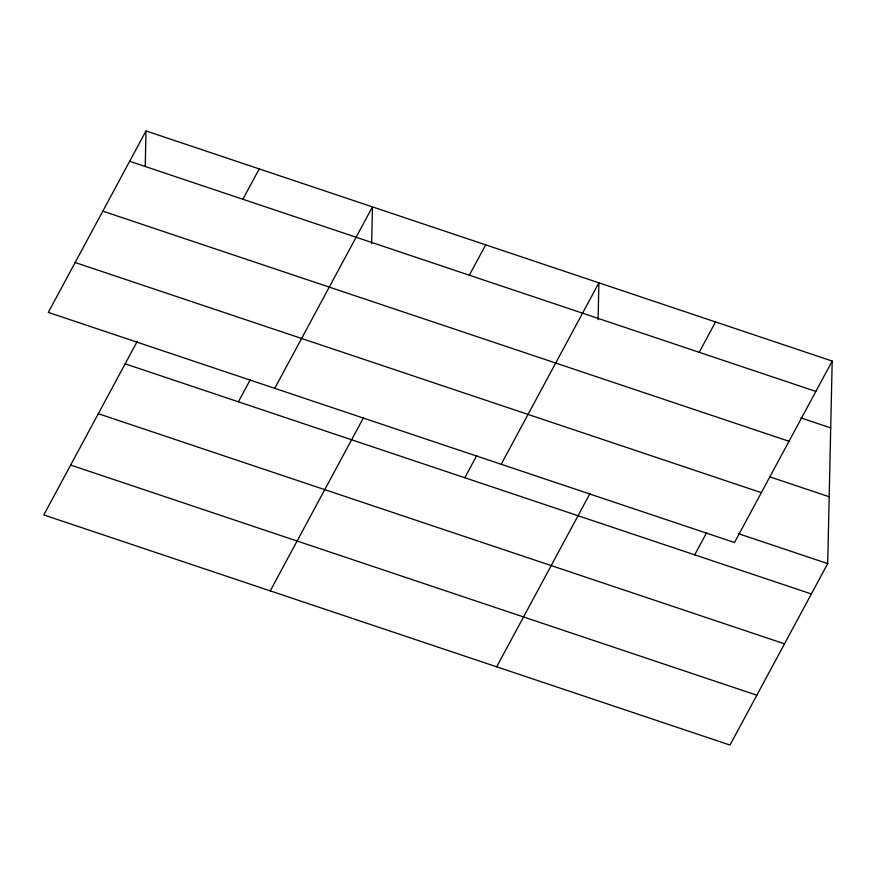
<?xml version="1.0" encoding="UTF-8"?>
<svg xmlns="http://www.w3.org/2000/svg" width="876" height="876" viewBox="0 0 876 876"><rect width="100%" height="100%" fill="white"/><g stroke="black" fill="none" stroke-linecap="round" stroke-linejoin="round"><path stroke-width="1.31" d="M145.219 166.396L146.007 130.94L832.2 361.065L827.7 563.607L729.993 745.06L43.8 514.935L137.105 341.651M371.632 243.703L372.453 206.878L274.746 388.331M598.078 319.652L598.899 282.817L501.192 464.28M146.007 130.94L48.3 312.393L734.493 542.518L832.2 361.065M242.882 199.257L259.23 168.904M238.381 401.81L250.328 379.626M270.246 590.873L363.551 417.6M469.328 275.206L485.676 244.853M464.827 477.748L476.763 455.564M496.681 666.822L589.986 493.538M699.201 352.294L715.55 321.941M694.701 554.837L706.647 532.663M129.67 161.293L815.852 391.419M800.905 417.907L830.711 427.904M102.821 211.149L789.002 441.285M769.555 476.774L829.178 496.769M75.15 262.526L761.343 492.651M738.26 533.615L827.7 563.607M125.158 363.836L811.351 593.961M98.309 413.702L784.502 643.827M70.649 465.068L756.842 695.205"/></g></svg>
